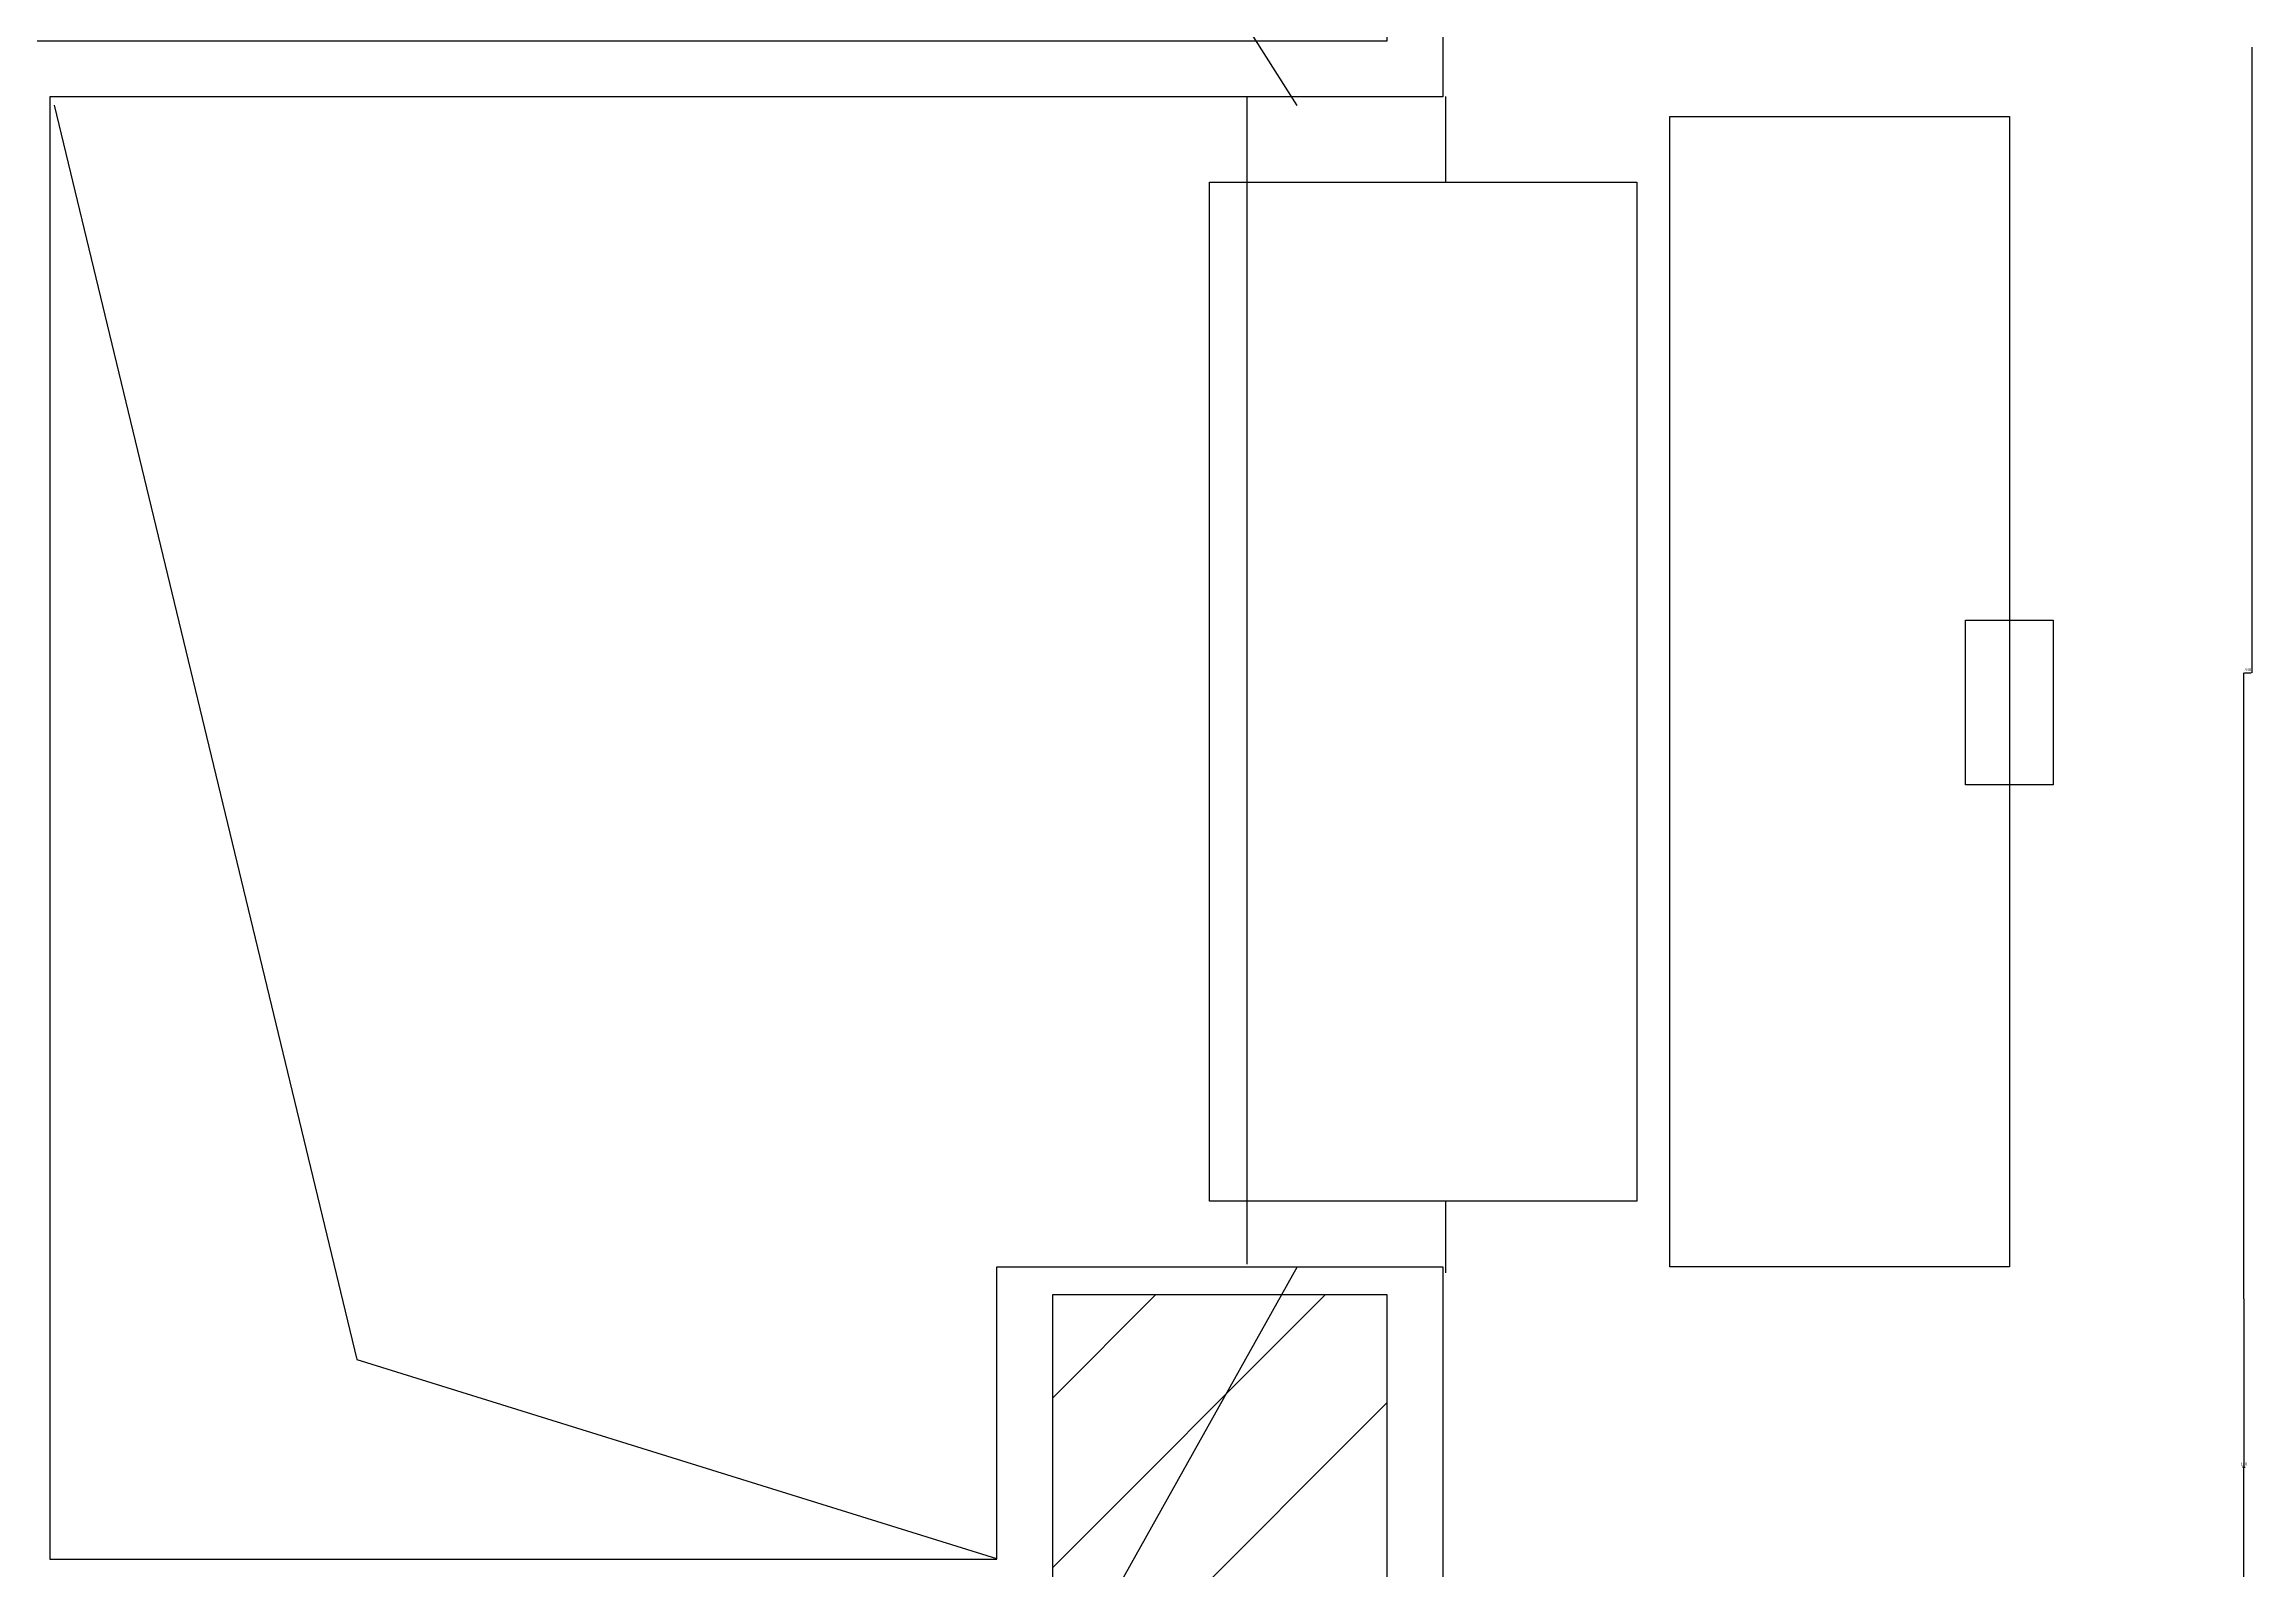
# Model space of a CAD drawing. Header units: metres. Extents: x 6930 to 10272, y 19098 to 20968.
# Drawn here: x 9491 to 10272, y 19837 to 20377 of the extents above; entities that cross this region are included whole.
import ezdxf

# ---------------------------------------------------------------- set-up
doc = ezdxf.new("R2010")
doc.units = ezdxf.units.M
doc.layers.add('PUB_DIM', color=3, linetype='Continuous')
doc.dimstyles.get("Standard").update_dxf_attribs({"dimtxt": 2.5, "dimasz": 2.5, "dimexe": 1.25, "dimexo": 0.625, "dimtad": 1, "dimcen": 2.5, "dimazin": 3, "dimtfac": 1, "dimtmove": 0, "dimatfit": 3})

# ---------------------------------------------------------------- blocks, each defined once
blk = doc.blocks.new('*D13')
for p, q in [((10271.61, 20375.89), (10271.61, 20154.5)), ((10268.77, 19933.12), (10268.77, 20154.5)), ((10269.02, 20154.5), (10271.36, 20154.5))]:
    blk.add_line(p, q)
at = {"layer": 'Defpoints'}
for p in [(10271.61, 20375.89), (10268.77, 20154.5), (10268.77, 19933.12)]:
    blk.add_point(p, dxfattribs=at)
at = {"layer": 'PUB_DIM', "insert": (10270.19, 20155.625), "char_height": 1, "attachment_point": 5}
blk.add_mtext('440', dxfattribs=at)
blk = doc.blocks.new('*D14')
for p, q in [((10268.77, 19933.12), (10268.77, 19873.52)), ((10268.52, 19873.52), (10268.27, 19873.52)), ((10268.77, 19813.91), (10268.77, 19873.52)), ((10268.77, 19873.52), (10268.77, 19873.52)), ((10269.02, 19873.52), (10269.27, 19873.52))]:
    blk.add_line(p, q)
at = {"layer": 'Defpoints'}
for p in [(10268.77, 19933.12), (10268.77, 19873.52), (10268.77, 19813.91)]:
    blk.add_point(p, dxfattribs=at)
at = {"layer": 'PUB_DIM', "insert": (10268.77, 19874.645), "char_height": 1, "attachment_point": 5}
blk.add_mtext('120', dxfattribs=at)

msp = doc.modelspace()

# ---------------------------------------------------------------- linework, layer by layer
for p, q in [((9985.36, 20634.07), (9985.36, 20358.23)), ((9985.36, 20358.23), (9492.64, 20358.23)), ((9492.64, 20358.23), (9492.64, 19841.03)), ((9494.21, 20355.34), (9601.24, 19911.68)), ((9986.53, 20328.12), (9986.53, 20358.4)), ((9986.53, 19942.28), (9986.53, 19967.69)), ((9827.69, 19944.47), (9985.36, 19944.47)), ((9827.69, 19841.03), (9827.69, 19944.47)), ((9985.36, 19944.47), (9985.36, 19703.1)), ((9847.4, 19898.1), (9883.91, 19934.62)), ((9847.4, 19838.1), (9942.9, 19933.6)), ((9942.9, 19933.6), (9943.91, 19934.62)), ((9942.9, 19933.6), (9942.9, 19933.6)), ((9601.24, 19911.68), (9827.52, 19841.3)), ((9882.9, 19813.6), (9965.65, 19896.36)), ((9492.64, 19841.03), (9827.69, 19841.03))]:
    msp.add_line(p, q)
for points in [[(8980.2, 20619.3), (9965.65, 20619.3), (9965.65, 20377.93), (9477.86, 20377.93), (9477.86, 19816.4), (9847.4, 19816.4), (9847.4, 19934.62), (9965.65, 19934.62), (9965.65, 19693.25), (10212.01, 19693.25)], [(9933.87, 20355.25), (9860.21, 20471.52), (9867.96, 20506.4), (9891.22, 20510.27), (9922.24, 20494.77)], [(9916.2, 19945.33), (9916.2, 20358.4)], [(9933.87, 19944.44), (9860.21, 19812.67), (9860.21, 19781.66), (9902.85, 19762.28), (9941.62, 19801.04)]]:
    msp.add_lwpolyline(points)
for points in [[(10065.68, 19944.44), (10065.68, 20351.37), (10185.86, 20351.37), (10185.86, 19944.44)], [(9902.85, 19967.69), (9902.85, 20328.12), (10054.05, 20328.12), (10054.05, 19967.69)], [(10170.35, 20114.96), (10170.35, 20173.1), (10201.36, 20173.1), (10201.36, 20114.96)]]:
    msp.add_lwpolyline(points, close=True)

# ---------------------------------------------------------------- dimensions: what is measured, and where the dimension line sits
at = {"layer": 'PUB_DIM'}
for base, p1, p2, text, picture, middle in [((10268.77, 20154.5), (10268.77, 19933.12), (10271.61, 20375.89), '440', '*D13', (10270.19, 20155.625)), ((10268.77, 19873.52), (10268.77, 19813.91), (10268.77, 19933.12), '120', '*D14', (10268.77, 19874.645))]:
    dim = msp.add_linear_dim(base=base, p1=p1, p2=p2, text=text, dimstyle='Standard', dxfattribs=at)
    dim.commit()
    dim.dimension.update_dxf_attribs({"geometry": picture, "text_midpoint": middle})

doc.saveas('drawing.dxf')
